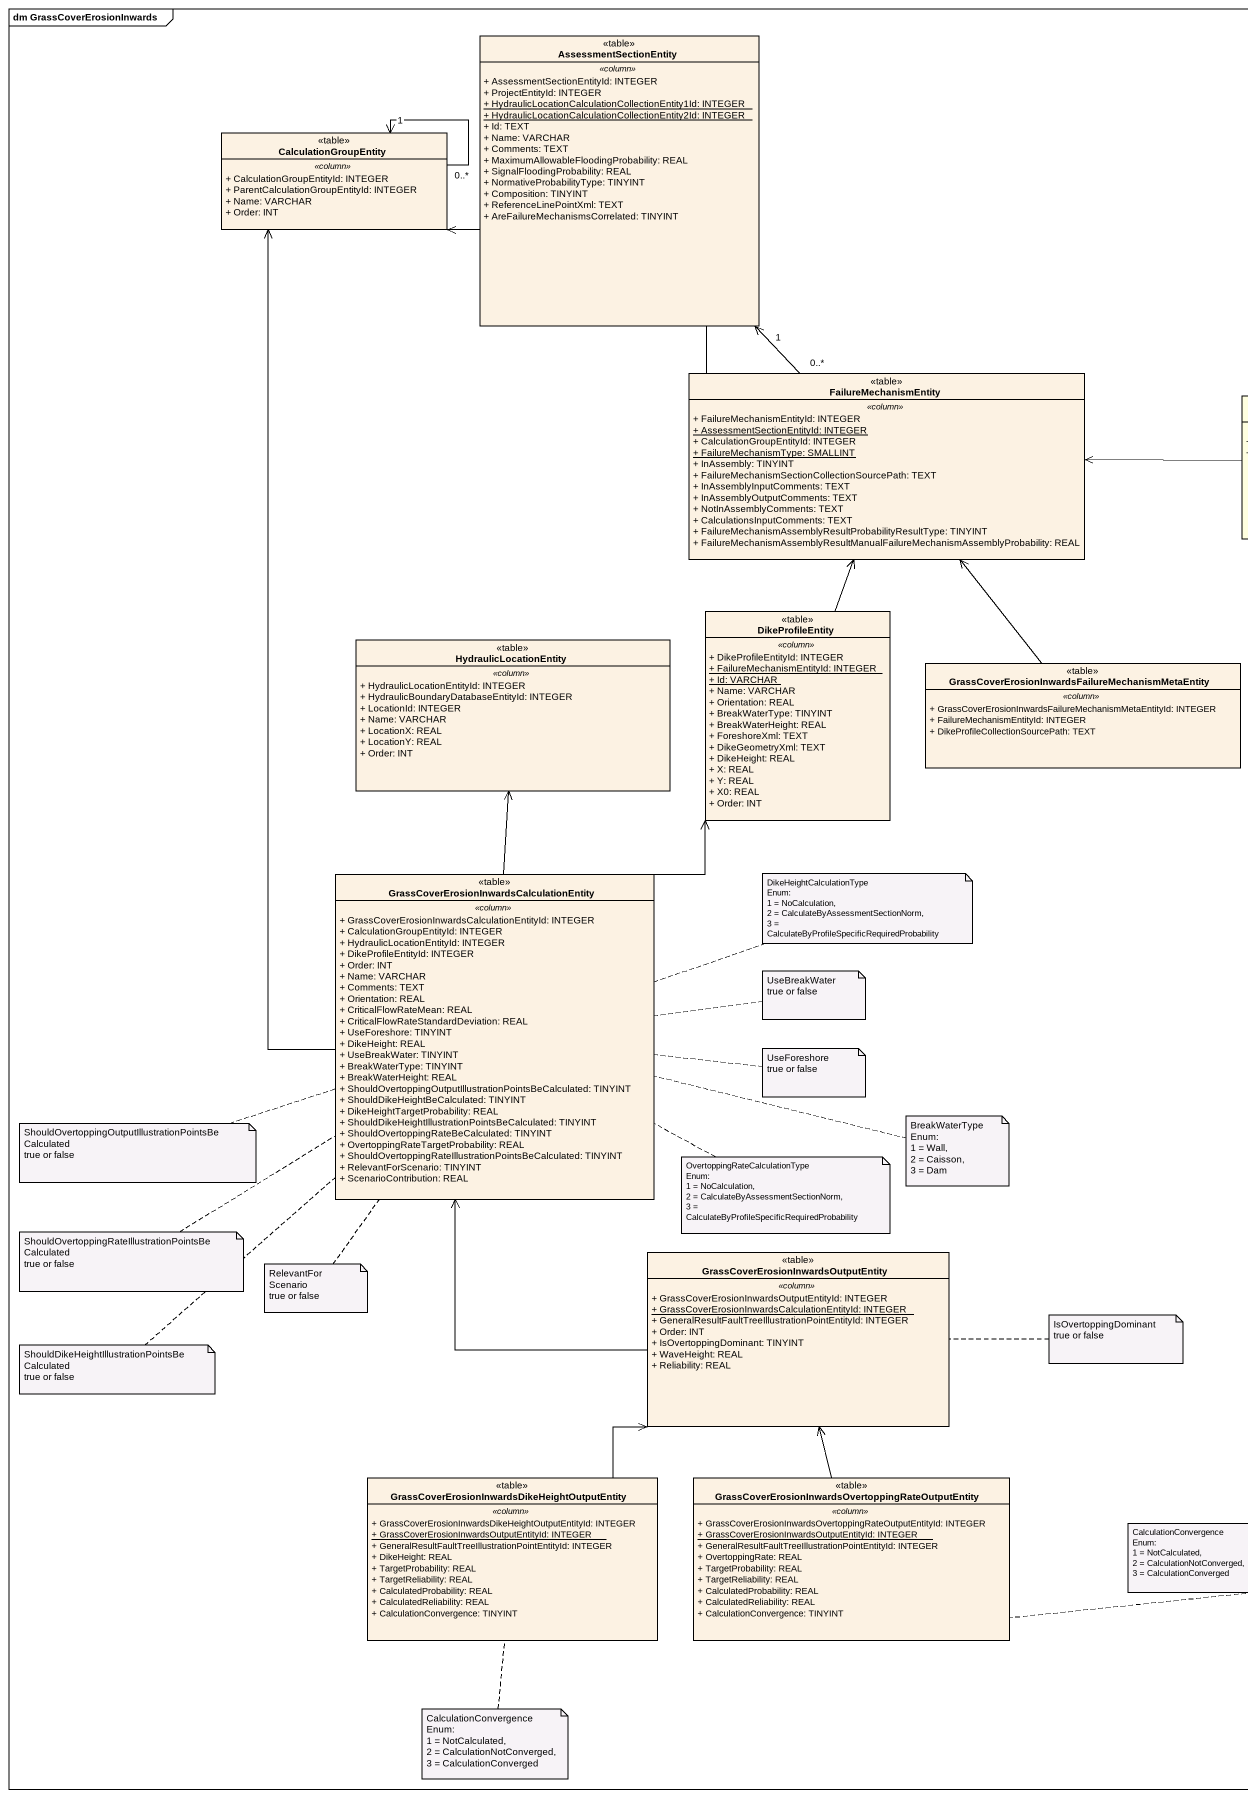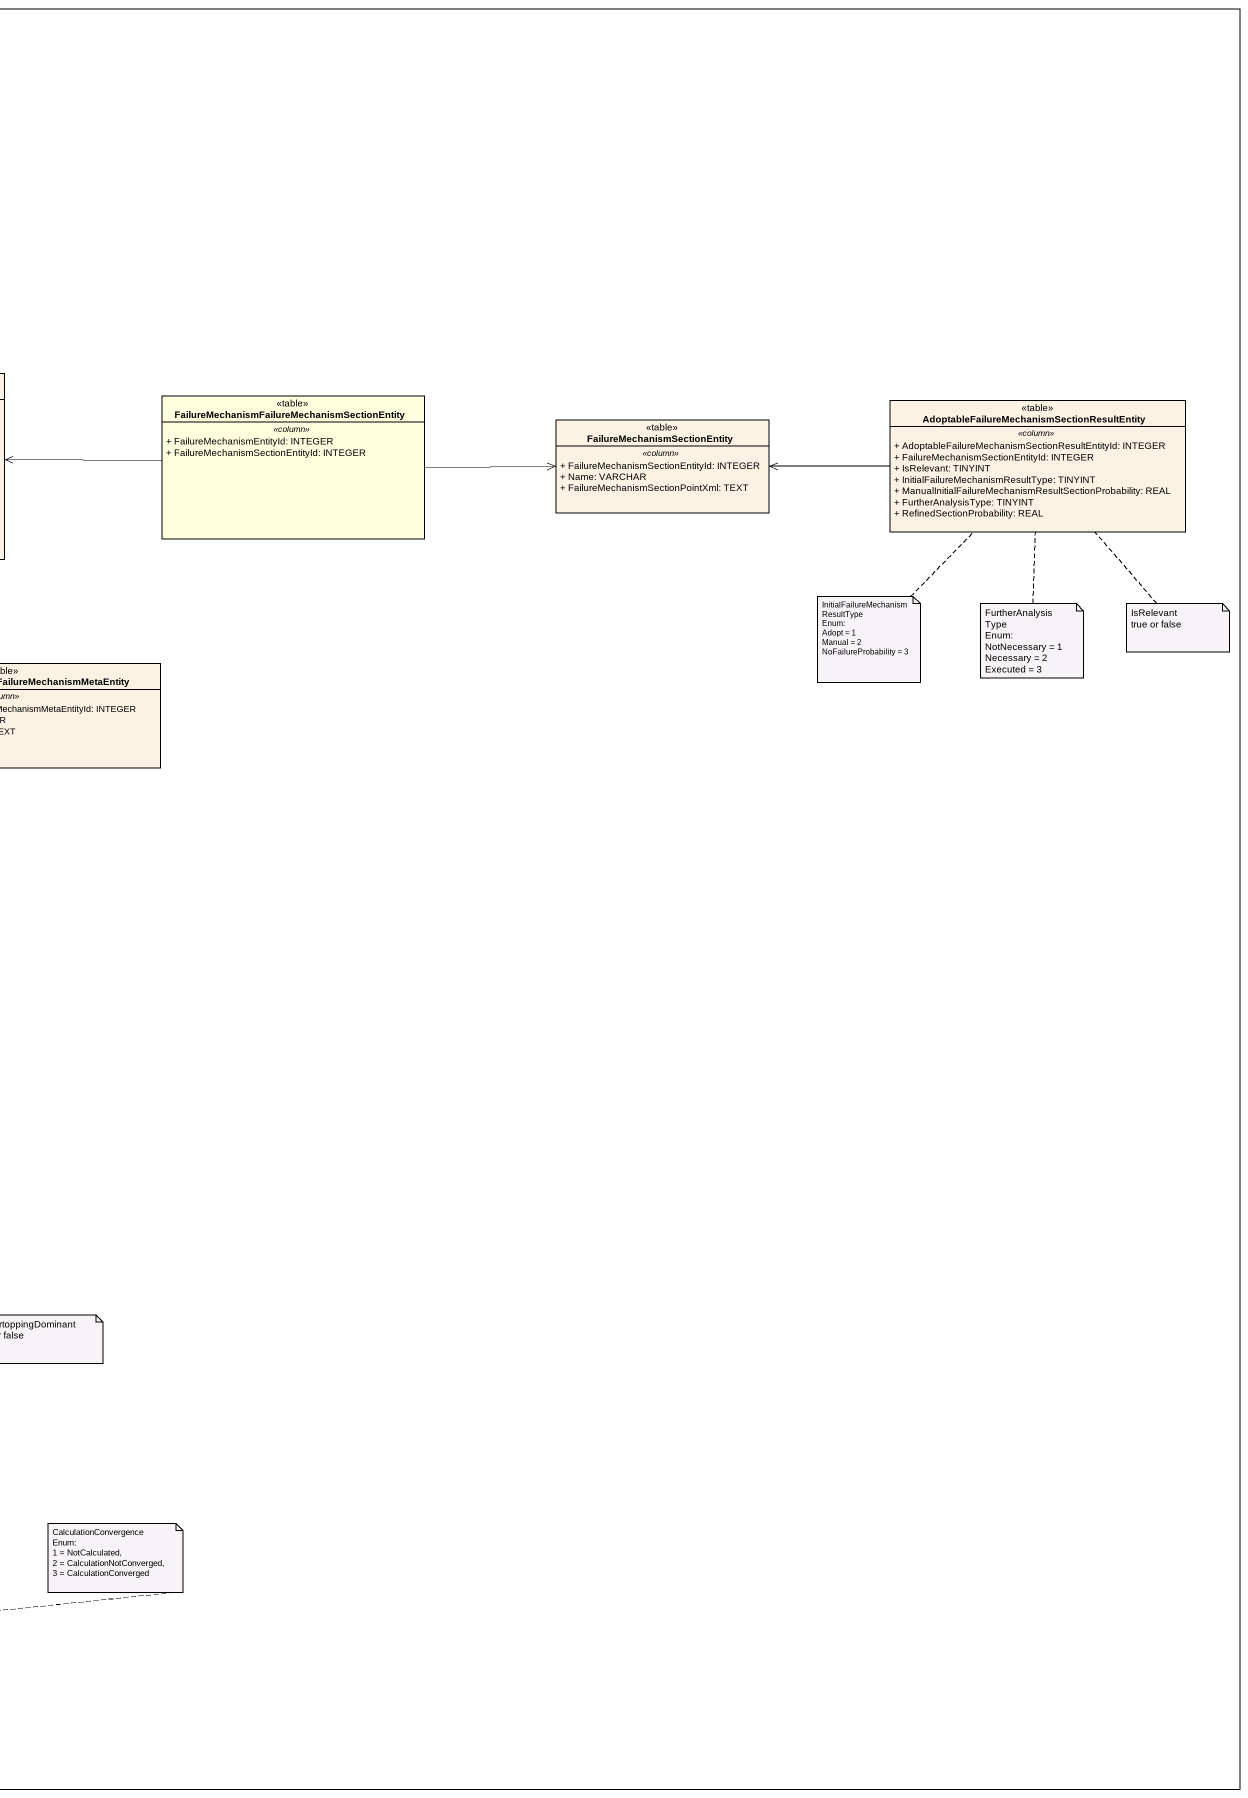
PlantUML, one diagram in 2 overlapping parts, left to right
@startuml
mainframe dm GrassCoverErosionInwards
hide circle
hide empty members
skinparam classAttributeIconSize 0
class AssessmentSectionEntity <<table>> #FCF2E3 {
  .. <<column>> ..
  + AssessmentSectionEntityId: INTEGER
  + ProjectEntityId: INTEGER
  {static} + HydraulicLocationCalculationCollectionEntity1Id: INTEGER
  {static} + HydraulicLocationCalculationCollectionEntity2Id: INTEGER
  + Id: TEXT
  + Name: VARCHAR
  + Comments: TEXT
  + MaximumAllowableFloodingProbability: REAL
  + SignalFloodingProbability: REAL
  + NormativeProbabilityType: TINYINT
  + Composition: TINYINT
  + ReferenceLinePointXml: TEXT
  + AreFailureMechanismsCorrelated: TINYINT
}
class CalculationGroupEntity <<table>> #FCF2E3 {
  .. <<column>> ..
  + CalculationGroupEntityId: INTEGER
  + ParentCalculationGroupEntityId: INTEGER
  + Name: VARCHAR
  + Order: INT
}
class FailureMechanismEntity <<table>> #FCF2E3 {
  .. <<column>> ..
  + FailureMechanismEntityId: INTEGER
  {static} + AssessmentSectionEntityId: INTEGER
  + CalculationGroupEntityId: INTEGER
  {static} + FailureMechanismType: SMALLINT
  + InAssembly: TINYINT
  + FailureMechanismSectionCollectionSourcePath: TEXT
  + InAssemblyInputComments: TEXT
  + InAssemblyOutputComments: TEXT
  + NotInAssemblyComments: TEXT
  + CalculationsInputComments: TEXT
  + FailureMechanismAssemblyResultProbabilityResultType: TINYINT
  + FailureMechanismAssemblyResultManualFailureMechanismAssemblyProbability: REAL
}
class "FailureMechanismFailureMechanismSectionEntity" as FailureMechanismFailureMecha <<table>> #FFFFE0 {
  .. <<column>> ..
  + FailureMechanismEntityId: INTEGER
  + FailureMechanismSectionEntityId: INTEGER
}
class "AdoptableFailureMechanismSectionResultEntity" as AdoptableFailureMechanismSec <<table>> #FCF2E3 {
  .. <<column>> ..
  + AdoptableFailureMechanismSectionResultEntityId: INTEGER
  + FailureMechanismSectionEntityId: INTEGER
  + IsRelevant: TINYINT
  + InitialFailureMechanismResultType: TINYINT
  + ManualInitialFailureMechanismResultSectionProbability: REAL
  + FurtherAnalysisType: TINYINT
  + RefinedSectionProbability: REAL
}
class "FailureMechanismSectionEntity" as FailureMechanismSectionEntit <<table>> #FCF2E3 {
  .. <<column>> ..
  + FailureMechanismSectionEntityId: INTEGER
  + Name: VARCHAR
  + FailureMechanismSectionPointXml: TEXT
}
class DikeProfileEntity <<table>> #FCF2E3 {
  .. <<column>> ..
  + DikeProfileEntityId: INTEGER
  {static} + FailureMechanismEntityId: INTEGER
  {static} + Id: VARCHAR
  + Name: VARCHAR
  + Orientation: REAL
  + BreakWaterType: TINYINT
  + BreakWaterHeight: REAL
  + ForeshoreXml: TEXT
  + DikeGeometryXml: TEXT
  + DikeHeight: REAL
  + X: REAL
  + Y: REAL
  + X0: REAL
  + Order: INT
}
class HydraulicLocationEntity <<table>> #FCF2E3 {
  .. <<column>> ..
  + HydraulicLocationEntityId: INTEGER
  + HydraulicBoundaryDatabaseEntityId: INTEGER
  + LocationId: INTEGER
  + Name: VARCHAR
  + LocationX: REAL
  + LocationY: REAL
  + Order: INT
}
class "GrassCoverErosionInwardsFailureMechanismMetaEntity" as GrassCoverErosionInwardsFail <<table>> #FCF2E3 {
  .. <<column>> ..
  + GrassCoverErosionInwardsFailureMechanismMetaEntityId: INTEGER
  + FailureMechanismEntityId: INTEGER
  + DikeProfileCollectionSourcePath: TEXT
}
class "GrassCoverErosionInwardsCalculationEntity" as GrassCoverErosionInwardsCalc <<table>> #FCF2E3 {
  .. <<column>> ..
  + GrassCoverErosionInwardsCalculationEntityId: INTEGER
  + CalculationGroupEntityId: INTEGER
  + HydraulicLocationEntityId: INTEGER
  + DikeProfileEntityId: INTEGER
  + Order: INT
  + Name: VARCHAR
  + Comments: TEXT
  + Orientation: REAL
  + CriticalFlowRateMean: REAL
  + CriticalFlowRateStandardDeviation: REAL
  + UseForeshore: TINYINT
  + DikeHeight: REAL
  + UseBreakWater: TINYINT
  + BreakWaterType: TINYINT
  + BreakWaterHeight: REAL
  + ShouldOvertoppingOutputIllustrationPointsBeCalculated: TINYINT
  + ShouldDikeHeightBeCalculated: TINYINT
  + DikeHeightTargetProbability: REAL
  + ShouldDikeHeightIllustrationPointsBeCalculated: TINYINT
  + ShouldOvertoppingRateBeCalculated: TINYINT
  + OvertoppingRateTargetProbability: REAL
  + ShouldOvertoppingRateIllustrationPointsBeCalculated: TINYINT
  + RelevantForScenario: TINYINT
  + ScenarioContribution: REAL
}
class "GrassCoverErosionInwardsOutputEntity" as GrassCoverErosionInwardsOutp <<table>> #FCF2E3 {
  .. <<column>> ..
  + GrassCoverErosionInwardsOutputEntityId: INTEGER
  {static} + GrassCoverErosionInwardsCalculationEntityId: INTEGER
  + GeneralResultFaultTreeIllustrationPointEntityId: INTEGER
  + Order: INT
  + IsOvertoppingDominant: TINYINT
  + WaveHeight: REAL
  + Reliability: REAL
}
class "GrassCoverErosionInwardsDikeHeightOutputEntity" as GrassCoverErosionInwardsDike <<table>> #FCF2E3 {
  .. <<column>> ..
  + GrassCoverErosionInwardsDikeHeightOutputEntityId: INTEGER
  {static} + GrassCoverErosionInwardsOutputEntityId: INTEGER
  + GeneralResultFaultTreeIllustrationPointEntityId: INTEGER
  + DikeHeight: REAL
  + TargetProbability: REAL
  + TargetReliability: REAL
  + CalculatedProbability: REAL
  + CalculatedReliability: REAL
  + CalculationConvergence: TINYINT
}
class "GrassCoverErosionInwardsOvertoppingRateOutputEntity" as GrassCoverErosionInwardsOver <<table>> #FCF2E3 {
  .. <<column>> ..
  + GrassCoverErosionInwardsOvertoppingRateOutputEntityId: INTEGER
  {static} + GrassCoverErosionInwardsOutputEntityId: INTEGER
  + GeneralResultFaultTreeIllustrationPointEntityId: INTEGER
  + OvertoppingRate: REAL
  + TargetProbability: REAL
  + TargetReliability: REAL
  + CalculatedProbability: REAL
  + CalculatedReliability: REAL
  + CalculationConvergence: TINYINT
}
CalculationGroupEntity "0..*" --> "1" CalculationGroupEntity
FailureMechanismEntity "0..*" -up-> "1" AssessmentSectionEntity
FailureMechanismEntity -left-> CalculationGroupEntity
FailureMechanismFailureMecha -left-> FailureMechanismEntity
FailureMechanismFailureMecha -right-> FailureMechanismSectionEntit
AdoptableFailureMechanismSec -left-> FailureMechanismSectionEntit
DikeProfileEntity -up-> FailureMechanismEntity
GrassCoverErosionInwardsFail -up-> FailureMechanismEntity
GrassCoverErosionInwardsCalc -up-> CalculationGroupEntity
GrassCoverErosionInwardsCalc -up-> DikeProfileEntity
GrassCoverErosionInwardsCalc -up-> HydraulicLocationEntity
GrassCoverErosionInwardsOutp -up-> GrassCoverErosionInwardsCalc
GrassCoverErosionInwardsDike -up-> GrassCoverErosionInwardsOutp
GrassCoverErosionInwardsOver -up-> GrassCoverErosionInwardsOutp
note bottom of AdoptableFailureMechanismSec
  InitialFailureMechanismResultType
  Enum:
  Adopt = 1
  Manual = 2
  NoFailureProbability = 3
end note
note bottom of AdoptableFailureMechanismSec
  FurtherAnalysisType
  Enum:
  NotNecessary = 1
  Necessary = 2
  Executed = 3
end note
note bottom of AdoptableFailureMechanismSec
  IsRelevant
  true or false
end note
note right of GrassCoverErosionInwardsCalc
  DikeHeightCalculationType
  Enum:
  1 = NoCalculation,
  2 = CalculateByAssessmentSectionNorm,
  3 = CalculateByProfileSpecificRequiredProbability
end note
note right of GrassCoverErosionInwardsCalc
  UseBreakWater
  true or false
end note
note right of GrassCoverErosionInwardsCalc
  UseForeshore
  true or false
end note
note left of GrassCoverErosionInwardsCalc
  ShouldOvertoppingOutputIllustrationPointsBeCalculated
  true or false
end note
note right of GrassCoverErosionInwardsCalc
  BreakWaterType
  Enum:
  1 = Wall,
  2 = Caisson,
  3 = Dam
end note
note right of GrassCoverErosionInwardsCalc
  OvertoppingRateCalculationType
  Enum:
  1 = NoCalculation,
  2 = CalculateByAssessmentSectionNorm,
  3 = CalculateByProfileSpecificRequiredProbability
end note
note bottom of GrassCoverErosionInwardsCalc
  ShouldOvertoppingRateIllustrationPointsBeCalculated
  true or false
end note
note bottom of GrassCoverErosionInwardsCalc
  RelevantForScenario
  true or false
end note
note right of GrassCoverErosionInwardsOutp
  IsOvertoppingDominant
  true or false
end note
note bottom of GrassCoverErosionInwardsCalc
  ShouldDikeHeightIllustrationPointsBeCalculated
  true or false
end note
note right of GrassCoverErosionInwardsOver
  CalculationConvergence
  Enum:
  1 = NotCalculated,
  2 = CalculationNotConverged,
  3 = CalculationConverged
end note
note bottom of GrassCoverErosionInwardsDike
  CalculationConvergence
  Enum:
  1 = NotCalculated,
  2 = CalculationNotConverged,
  3 = CalculationConverged
end note
@enduml
